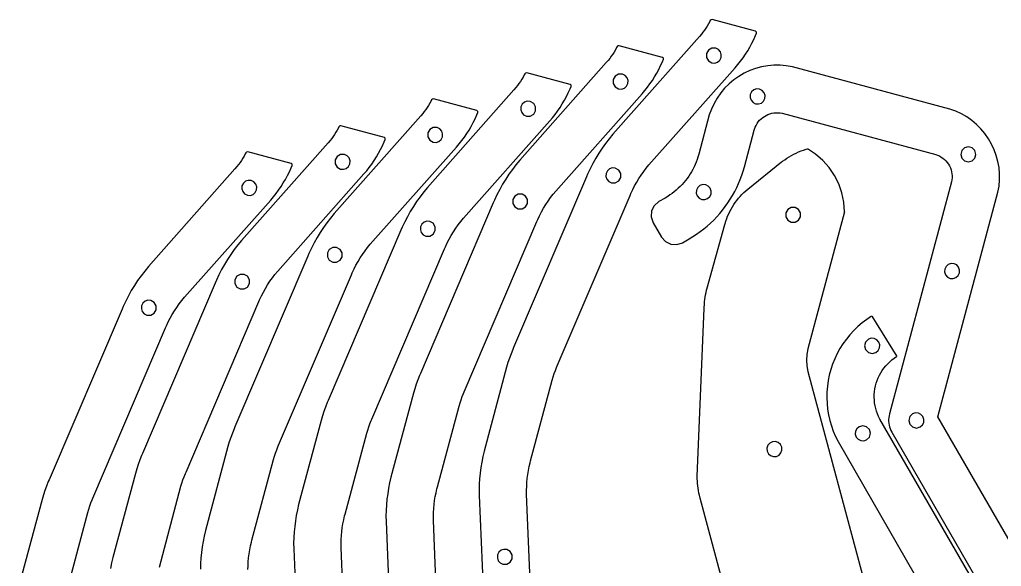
# Model space of a CAD drawing. Extents: x -1 to 514, y 19 to 842.
# Drawn here: x 16.3 to 223.3, y 180.6 to 295.9 of the extents above; entities that cross this region are included whole.
import ezdxf

# ---------------------------------------------------------------- set-up
doc = ezdxf.new("R2010")
doc.units = 0

msp = doc.modelspace()

# ---------------------------------------------------------------- linework, layer by layer
at = {"layer": 'Layer 1'}
for p, q in [((160.998916, 294.085974), (160.695407, 293.643296)), ((161.286111, 294.539324), (160.998916, 294.085974)), ((161.55704, 295.00251), (161.286111, 294.539324)), ((161.811313, 295.47509), (161.55704, 295.00251)), ((161.919955, 295.695518), (161.811313, 295.47509)), ((162.091682, 295.861589), (161.919954, 295.695409)), ((162.329862, 295.881021), (162.091682, 295.861589)), ((171.486246, 293.422043), (162.329848, 295.88097)), ((159.635803, 292.316037), (141.393923, 271.744447)), ((160.042617, 292.79157), (159.635803, 292.316037)), ((160.376487, 293.211595), (160.042617, 292.79157)), ((160.695407, 293.643296), (160.376487, 293.211595)), ((171.097024, 291.695474), (171.463272, 292.510304)), ((171.463272, 292.510304), (171.677693, 293.036567)), ((171.668833, 293.272461), (171.486321, 293.421914)), ((171.677599, 293.036729), (171.668833, 293.272461)), ((142.166313, 289.97709), (141.91204, 289.50451)), ((142.274955, 290.197518), (142.166313, 289.97709)), ((142.446682, 290.363589), (142.274954, 290.197409)), ((142.684862, 290.383021), (142.446682, 290.363589)), ((151.841246, 287.924043), (142.684848, 290.38297)), ((162.24617, 289.856654), (161.528908, 289.442542)), ((163.074392, 289.856654), (162.24617, 289.856654)), ((163.643421, 289.574011), (163.074392, 289.856654)), ((163.074392, 289.856654), (163.074392, 289.856654)), ((169.82771, 289.336134), (170.278969, 290.107367)), ((170.278969, 290.107367), (170.702057, 290.894092)), ((170.702057, 290.894092), (171.097024, 291.695474)), ((141.050407, 288.145296), (140.731487, 287.713595)), ((141.353916, 288.587974), (141.050407, 288.145296)), ((141.641111, 289.041324), (141.353916, 288.587974)), ((141.91204, 289.50451), (141.641111, 289.041324)), ((152.023833, 287.774461), (151.841321, 287.923914)), ((152.032599, 287.538729), (152.023833, 287.774461)), ((161.528908, 289.442542), (161.114797, 288.725281)), ((161.114797, 288.725281), (161.114797, 287.897059)), ((161.114797, 287.897059), (161.528909, 287.179798)), ((164.045923, 289.111172), (163.643421, 289.574011)), ((163.923122, 287.32803), (164.205764, 287.897059)), ((164.245503, 288.531174), (164.045923, 289.111172)), ((164.205764, 287.897059), (164.245503, 288.531174)), ((168.313816, 287.126148), (168.844604, 287.844571)), ((168.844604, 287.844571), (169.349457, 288.581721)), ((169.349457, 288.581721), (169.82771, 289.336134)), ((139.990803, 286.818037), (121.748923, 266.246447)), ((140.397617, 287.29357), (139.990803, 286.818037)), ((140.731487, 287.713595), (140.397617, 287.29357)), ((148.994507, 265.24358), (167.176791, 285.748141)), ((151.057057, 285.396092), (151.452024, 286.197474)), ((151.452024, 286.197474), (151.818272, 287.012304)), ((151.818272, 287.012304), (152.032693, 287.538567)), ((161.528909, 287.179798), (162.24617, 286.765687)), ((162.24617, 286.765687), (162.880285, 286.725948)), ((162.880285, 286.725948), (163.460282, 286.925528)), ((163.460282, 286.925528), (163.923122, 287.32803)), ((167.176791, 285.748141), (167.757486, 286.426895)), ((167.757486, 286.426895), (168.313816, 287.126148)), ((172.744321, 285.915707), (171.483322, 285.57781)), ((174.029905, 286.142231), (172.744321, 285.915707)), ((175.33043, 286.256092), (174.029905, 286.142231)), ((176.635892, 286.256098), (175.33043, 286.256092)), ((177.936446, 286.142367), (176.635892, 286.256098)), ((179.222078, 285.91584), (177.936446, 286.142367)), ((212.460214, 277.009547), (179.222078, 285.91584)), ((122.44904, 283.77151), (122.178111, 283.308324)), ((122.703313, 284.24409), (122.44904, 283.77151)), ((122.811955, 284.464518), (122.703313, 284.24409)), ((122.983682, 284.630589), (122.811954, 284.464409)), ((123.221862, 284.650021), (122.983682, 284.630589)), ((132.378246, 282.191043), (123.221848, 284.64997)), ((141.883908, 283.944542), (141.469797, 283.227281)), ((142.60117, 284.358654), (141.883908, 283.944542)), ((143.429392, 284.358654), (142.60117, 284.358654)), ((143.998421, 284.076011), (143.429392, 284.358654)), ((143.429392, 284.358654), (143.429392, 284.358654)), ((144.400923, 283.613172), (143.998421, 284.076011)), ((144.600503, 283.033174), (144.400923, 283.613172)), ((149.704457, 283.083721), (150.18271, 283.838134)), ((150.18271, 283.838134), (150.633969, 284.609367)), ((150.633969, 284.609367), (151.057057, 285.396092)), ((167.94293, 283.926957), (166.873612, 283.178214)), ((169.073487, 284.579686), (167.94293, 283.926957)), ((170.256576, 285.131373), (169.073487, 284.579686)), ((171.483322, 285.57781), (170.256576, 285.131373)), ((120.934617, 281.56057), (120.527803, 281.085037)), ((121.268487, 281.980595), (120.934617, 281.56057)), ((121.587407, 282.412296), (121.268487, 281.980595)), ((121.890916, 282.854974), (121.587407, 282.412296)), ((122.178111, 283.308324), (121.890916, 282.854974)), ((132.355272, 281.279304), (132.569693, 281.805567)), ((132.560833, 282.041461), (132.378321, 282.190914)), ((132.569599, 281.805729), (132.560833, 282.041461)), ((141.469797, 283.227281), (141.469797, 282.399059)), ((141.469797, 282.399059), (141.883909, 281.681798)), ((141.883909, 281.681798), (142.60117, 281.267687)), ((143.815282, 281.427528), (144.278122, 281.83003)), ((144.278122, 281.83003), (144.560764, 282.399059)), ((144.560764, 282.399059), (144.600503, 283.033174)), ((148.112486, 280.928895), (148.668816, 281.628148)), ((148.668816, 281.628148), (149.199604, 282.346571)), ((149.199604, 282.346571), (149.704457, 283.083721)), ((165.873615, 282.339037), (164.950489, 281.415927)), ((166.873612, 283.178214), (165.873615, 282.339037)), ((120.527803, 281.085037), (102.285923, 260.513447)), ((129.349507, 259.74558), (147.531791, 280.250141)), ((131.170969, 278.876367), (131.594057, 279.663092)), ((131.594057, 279.663092), (131.989024, 280.464474)), ((131.989024, 280.464474), (132.355272, 281.279304)), ((142.60117, 281.267687), (143.235285, 281.227948)), ((143.235285, 281.227948), (143.815282, 281.427528)), ((147.531791, 280.250141), (148.112486, 280.928895)), ((164.111295, 280.415707), (163.362427, 279.346349)), ((164.950489, 281.415927), (164.111295, 280.415707)), ((170.358131, 280.099724), (170.316459, 279.489193)), ((170.316459, 279.489193), (170.51876, 278.888561)), ((170.625208, 280.650319), (170.358131, 280.099724)), ((171.099119, 281.071142), (170.625208, 280.650319)), ((171.700519, 281.271151), (171.099119, 281.071142)), ((171.099119, 281.071142), (171.099119, 281.071142)), ((172.310886, 281.22715), (171.700519, 281.271151)), ((172.860459, 280.957975), (172.310886, 281.22715)), ((173.279471, 280.482461), (172.860459, 280.957975)), ((173.481773, 279.881829), (173.279471, 280.482461)), ((173.4401, 279.271298), (173.481773, 279.881829)), ((102.530111, 277.810324), (102.242916, 277.356974)), ((102.80104, 278.27351), (102.530111, 277.810324)), ((103.055313, 278.74609), (102.80104, 278.27351)), ((103.163955, 278.966518), (103.055313, 278.74609)), ((103.335682, 279.132589), (103.163954, 278.966409)), ((103.573862, 279.152021), (103.335682, 279.132589)), ((112.730246, 276.693043), (103.573848, 279.15197)), ((122.006797, 277.494281), (121.967058, 276.860166)), ((122.28944, 278.06331), (122.006797, 277.494281)), ((122.75228, 278.465813), (122.28944, 278.06331)), ((123.332277, 278.665393), (122.75228, 278.465813)), ((123.966392, 278.625654), (123.332277, 278.665393)), ((124.683653, 278.211543), (123.966392, 278.625654)), ((123.966392, 278.625654), (123.966392, 278.625654)), ((125.097764, 277.494281), (124.683653, 278.211543)), ((125.097764, 276.666059), (125.097764, 277.494281)), ((130.241457, 277.350721), (130.71971, 278.105134)), ((130.71971, 278.105134), (131.170969, 278.876367)), ((162.709694, 278.215787), (162.158141, 277.03274)), ((163.362427, 279.346349), (162.709694, 278.215787)), ((170.51876, 278.888561), (170.937773, 278.413048)), ((170.937773, 278.413048), (171.487345, 278.143872)), ((171.487345, 278.143872), (172.097713, 278.099871)), ((172.097713, 278.099871), (172.699112, 278.29988)), ((172.699112, 278.29988), (173.173023, 278.720703)), ((173.173023, 278.720703), (173.4401, 279.271298)), ((100.879803, 275.587037), (82.637923, 255.015447)), ((101.286617, 276.06257), (100.879803, 275.587037)), ((101.620487, 276.482595), (101.286617, 276.06257)), ((101.939407, 276.914296), (101.620487, 276.482595)), ((102.242916, 277.356974), (101.939407, 276.914296)), ((112.341024, 274.966474), (112.707272, 275.781304)), ((112.707272, 275.781304), (112.921693, 276.307567)), ((112.912833, 276.543461), (112.730321, 276.692914)), ((112.921599, 276.307729), (112.912833, 276.543461)), ((121.967058, 276.860166), (122.166638, 276.280169)), ((122.166638, 276.280169), (122.569141, 275.817329)), ((122.569141, 275.817329), (123.13817, 275.534687)), ((123.13817, 275.534687), (123.966392, 275.534687)), ((123.966392, 275.534687), (124.683654, 275.948798)), ((124.683654, 275.948798), (125.097764, 276.666059)), ((128.649486, 275.195895), (129.205816, 275.895148)), ((129.205816, 275.895148), (129.736604, 276.613571)), ((129.736604, 276.613571), (130.241457, 277.350721)), ((161.711505, 275.806086), (159.497942, 267.544926)), ((162.158141, 277.03274), (161.711505, 275.806086)), ((172.967094, 275.237038), (173.321113, 275.484815)), ((173.321113, 275.484815), (173.695521, 275.70098)), ((173.695521, 275.70098), (174.087111, 275.883682)), ((174.087111, 275.883682), (174.493362, 276.031465)), ((174.493362, 276.031465), (174.910898, 276.143297)), ((174.910898, 276.143297), (175.336441, 276.218507)), ((175.336441, 276.218507), (175.767205, 276.256099)), ((175.767205, 276.256099), (176.199515, 276.256088)), ((176.199515, 276.256088), (176.630056, 276.218394)), ((176.630056, 276.218394), (177.055612, 276.143299)), ((177.055612, 276.143299), (209.450404, 267.463171)), ((213.687097, 276.563043), (212.460214, 277.009547)), ((214.870276, 276.011261), (213.687097, 276.563043)), ((216.000706, 275.358757), (214.870276, 276.011261)), ((217.070064, 274.609889), (216.000706, 275.358757)), ((83.637955, 273.296518), (83.529313, 273.07609)), ((83.809682, 273.462589), (83.637954, 273.296409)), ((84.047862, 273.482021), (83.809682, 273.462589)), ((93.204246, 271.023043), (84.047848, 273.48197)), ((109.886507, 254.01258), (128.068791, 274.517141)), ((111.07171, 272.607134), (111.522969, 273.378367)), ((111.522969, 273.378367), (111.946057, 274.165092)), ((111.946057, 274.165092), (112.341024, 274.966474)), ((128.068791, 274.517141), (128.649486, 275.195895)), ((171.405756, 273.202137), (171.588382, 273.593844)), ((171.588382, 273.593844), (171.804527, 273.968241)), ((171.804527, 273.968241), (172.052463, 274.322499)), ((172.052463, 274.322499), (172.330368, 274.653425)), ((172.330368, 274.653425), (172.635985, 274.959106)), ((172.635985, 274.959106), (172.967094, 275.237038)), ((218.070284, 273.770695), (217.070064, 274.609889)), ((218.993394, 272.847569), (218.070284, 273.770695)), ((82.413407, 271.244296), (82.094487, 270.812595)), ((82.716916, 271.686974), (82.413407, 271.244296)), ((83.004111, 272.140324), (82.716916, 271.686974)), ((83.27504, 272.60351), (83.004111, 272.140324)), ((83.529313, 273.07609), (83.27504, 272.60351)), ((102.772908, 272.713542), (102.358797, 271.996281)), ((102.358797, 271.996281), (102.358797, 271.168059)), ((102.358797, 271.168059), (102.772909, 270.450798)), ((103.49017, 273.127654), (102.772908, 272.713542)), ((104.318392, 273.127654), (103.49017, 273.127654)), ((104.887421, 272.845011), (104.318392, 273.127654)), ((104.318392, 273.127654), (104.318392, 273.127654)), ((105.289923, 272.382172), (104.887421, 272.845011)), ((105.167122, 270.59903), (105.449764, 271.168059)), ((105.489503, 271.802174), (105.289923, 272.382172)), ((105.449764, 271.168059), (105.489503, 271.802174)), ((110.088604, 271.115571), (110.593457, 271.852721)), ((110.593457, 271.852721), (111.07171, 272.607134)), ((141.393923, 271.744447), (140.598755, 270.780491)), ((169.133027, 264.866184), (171.201905, 272.58737)), ((171.201905, 272.58737), (171.257784, 272.795914)), ((171.257784, 272.795914), (171.405756, 273.202137)), ((219.832342, 271.847439), (218.993394, 272.847569)), ((220.581085, 270.778122), (219.832342, 271.847439)), ((81.353803, 269.917037), (63.111923, 249.345447)), ((81.760617, 270.39257), (81.353803, 269.917037)), ((82.094487, 270.812595), (81.760617, 270.39257)), ((92.420057, 268.495092), (92.815024, 269.296474)), ((92.815024, 269.296474), (93.181272, 270.111304)), ((93.181272, 270.111304), (93.395693, 270.637567)), ((93.386833, 270.873461), (93.204321, 271.022914)), ((93.395599, 270.637729), (93.386833, 270.873461)), ((102.772909, 270.450798), (103.49017, 270.036687)), ((103.49017, 270.036687), (104.124285, 269.996948)), ((104.124285, 269.996948), (104.704282, 270.196528)), ((104.704282, 270.196528), (105.167122, 270.59903)), ((108.420791, 269.019141), (109.001486, 269.697895)), ((109.001486, 269.697895), (109.557816, 270.397148)), ((109.557816, 270.397148), (110.088604, 271.115571)), ((139.838611, 269.788797), (139.114346, 268.770507)), ((140.598755, 270.780491), (139.838611, 269.788797)), ((221.233814, 269.647565), (220.581085, 270.778122)), ((221.785501, 268.464476), (221.233814, 269.647565)), ((63.62904, 267.10751), (63.358111, 266.644324)), ((63.883313, 267.58009), (63.62904, 267.10751)), ((63.991955, 267.800518), (63.883313, 267.58009)), ((64.163682, 267.966589), (63.991954, 267.800409)), ((64.401862, 267.986021), (64.163682, 267.966589)), ((73.558246, 265.527043), (64.401848, 267.98597)), ((83.246908, 267.043542), (82.832797, 266.326281)), ((83.96417, 267.457654), (83.246908, 267.043542)), ((84.792392, 267.457654), (83.96417, 267.457654)), ((85.361421, 267.175011), (84.792392, 267.457654)), ((84.792392, 267.457654), (84.792392, 267.457654)), ((85.763923, 266.712172), (85.361421, 267.175011)), ((90.238507, 248.51458), (108.420791, 269.019141)), ((91.54571, 266.937134), (91.996969, 267.708367)), ((91.996969, 267.708367), (92.420057, 268.495092)), ((138.427138, 267.726948), (137.777327, 266.659399)), ((139.114346, 268.770507), (138.427138, 267.726948)), ((159.497942, 267.544926), (159.31638, 266.914309)), ((178.550848, 266.973988), (179.034543, 267.254248)), ((179.034543, 267.254248), (179.531384, 267.516117)), ((179.531384, 267.516117), (180.035574, 267.760781)), ((180.035574, 267.760781), (180.551038, 267.983813)), ((180.551038, 267.983813), (181.071296, 268.188956)), ((181.071296, 268.188956), (181.599588, 268.374338)), ((181.599588, 268.374338), (182.135913, 268.539959)), ((182.135913, 268.539959), (182.406815, 268.612547)), ((184.127961, 267.498097), (182.407404, 268.612294)), ((185.663276, 266.181721), (184.127961, 267.498097)), ((209.450404, 267.463171), (209.856494, 267.315429)), ((209.856494, 267.315429), (210.248201, 267.132802)), ((210.248201, 267.132802), (210.622598, 266.916657)), ((214.933881, 268.281403), (214.719522, 267.481401)), ((214.719522, 267.481401), (214.933883, 266.6814)), ((215.519522, 268.867045), (214.933881, 268.281403)), ((216.319524, 269.081405), (215.519522, 268.867045)), ((215.519522, 268.867045), (215.519522, 268.867045)), ((217.119526, 268.867046), (216.319524, 269.081405)), ((217.705168, 268.281405), (217.119526, 268.867046)), ((217.919528, 267.481404), (217.705168, 268.281405)), ((217.705169, 266.681402), (217.919528, 267.481404)), ((222.232167, 267.237862), (221.785501, 268.464476)), ((222.570064, 265.976863), (222.232167, 267.237862)), ((62.448487, 265.316595), (62.114617, 264.89657)), ((62.767407, 265.748296), (62.448487, 265.316595)), ((63.070916, 266.190974), (62.767407, 265.748296)), ((63.358111, 266.644324), (63.070916, 266.190974)), ((73.535272, 264.615304), (73.749693, 265.141567)), ((73.740833, 265.377461), (73.558321, 265.526914)), ((73.749599, 265.141729), (73.740833, 265.377461)), ((82.832797, 266.326281), (82.832797, 265.498059)), ((82.832797, 265.498059), (83.246909, 264.780798)), ((85.641122, 264.92903), (85.923764, 265.498059)), ((85.963503, 266.132174), (85.763923, 266.712172)), ((85.923764, 265.498059), (85.963503, 266.132174)), ((90.031816, 264.727148), (90.562604, 265.445571)), ((90.562604, 265.445571), (91.067457, 266.182721)), ((91.067457, 266.182721), (91.54571, 266.937134)), ((120.953755, 265.282491), (120.193611, 264.290797)), ((121.748923, 266.246447), (120.953755, 265.282491)), ((137.166417, 265.569374), (136.594749, 264.458151)), ((137.777327, 266.659399), (137.166417, 265.569374)), ((148.426942, 264.555555), (148.994507, 265.24358)), ((158.72916, 265.332137), (158.494689, 264.820676)), ((158.944755, 265.851948), (158.72916, 265.332137)), ((159.14056, 266.37958), (158.944755, 265.851948)), ((159.31638, 266.914309), (159.14056, 266.37958)), ((169.813225, 260.154209), (176.96748, 265.870412)), ((176.96748, 265.870412), (177.161247, 266.02642)), ((177.161247, 266.02642), (177.614542, 266.358796)), ((177.614542, 266.358796), (178.075187, 266.673967)), ((178.075187, 266.673967), (178.550848, 266.973988)), ((186.999775, 264.686229), (185.663276, 266.181721)), ((210.622598, 266.916657), (210.976856, 266.668721)), ((210.976856, 266.668721), (211.307782, 266.390816)), ((211.307782, 266.390816), (211.613463, 266.085199)), ((211.613463, 266.085199), (211.891396, 265.75409)), ((211.891396, 265.75409), (212.139172, 265.400071)), ((212.139172, 265.400071), (212.355337, 265.025663)), ((212.355337, 265.025663), (212.538039, 264.634073)), ((214.933883, 266.6814), (215.519525, 266.095758)), ((215.519525, 266.095758), (216.319527, 265.881399)), ((216.319527, 265.881399), (217.119528, 266.09576)), ((217.119528, 266.09576), (217.705169, 266.681402)), ((222.796721, 264.69105), (222.570064, 265.976863)), ((61.707803, 264.421037), (43.465923, 243.849447)), ((62.114617, 264.89657), (61.707803, 264.421037)), ((70.712507, 242.84458), (88.894791, 263.349141)), ((72.350969, 262.212367), (72.774057, 262.999092)), ((72.774057, 262.999092), (73.169024, 263.800474)), ((73.169024, 263.800474), (73.535272, 264.615304)), ((83.246909, 264.780798), (83.96417, 264.366687)), ((83.96417, 264.366687), (84.598285, 264.326948)), ((84.598285, 264.326948), (85.178282, 264.526528)), ((85.178282, 264.526528), (85.641122, 264.92903)), ((88.894791, 263.349141), (89.475486, 264.027895)), ((89.475486, 264.027895), (90.031816, 264.727148)), ((119.469346, 263.272507), (118.782138, 262.228948)), ((120.193611, 264.290797), (119.469346, 263.272507)), ((136.063058, 263.327451), (135.817662, 262.753061)), ((136.594749, 264.458151), (136.063058, 263.327451)), ((139.940534, 263.452591), (139.900795, 262.818476)), ((140.223176, 264.02162), (139.940534, 263.452591)), ((140.686016, 264.424123), (140.223176, 264.02162)), ((141.266014, 264.623702), (140.686016, 264.424123)), ((141.900128, 264.583964), (141.266014, 264.623702)), ((142.61739, 264.169853), (141.900128, 264.583964)), ((141.900128, 264.583964), (141.900128, 264.583964)), ((143.031501, 263.452591), (142.61739, 264.169853)), ((143.031501, 262.624369), (143.031501, 263.452591)), ((146.876713, 262.375574), (147.367191, 263.120412)), ((147.367191, 263.120412), (147.884389, 263.847406)), ((147.884389, 263.847406), (148.426942, 264.555555)), ((157.678425, 263.343649), (157.370163, 262.872685)), ((157.968718, 263.825625), (157.678425, 263.343649)), ((158.240947, 264.318253), (157.968718, 263.825625)), ((158.494689, 264.820676), (158.240947, 264.318253)), ((168.25502, 262.198052), (168.580797, 263.076299)), ((168.580797, 263.076299), (168.873639, 263.966081)), ((168.873639, 263.966081), (169.133027, 264.866184)), ((188.123884, 263.034686), (186.999775, 264.686229)), ((189.022029, 261.250155), (188.123884, 263.034686)), ((212.538039, 264.634073), (212.685822, 264.227822)), ((212.685822, 264.227822), (212.797654, 263.810286)), ((212.797654, 263.810286), (212.872865, 263.384743)), ((212.872865, 263.384743), (212.910456, 262.953979)), ((212.910456, 262.953979), (212.910445, 262.521669)), ((222.91045, 263.390754), (222.796721, 264.69105)), ((222.910455, 262.085292), (222.91045, 263.390754)), ((63.186797, 260.830281), (63.147058, 260.196166)), ((63.46944, 261.39931), (63.186797, 260.830281)), ((63.93228, 261.801813), (63.46944, 261.39931)), ((64.512277, 262.001393), (63.93228, 261.801813)), ((65.146392, 261.961654), (64.512277, 262.001393)), ((65.715421, 261.679011), (65.146392, 261.961654)), ((65.146392, 261.961654), (65.146392, 261.961654)), ((66.117923, 261.216172), (65.715421, 261.679011)), ((66.317503, 260.636174), (66.117923, 261.216172)), ((71.421457, 260.686721), (71.89971, 261.441134)), ((71.89971, 261.441134), (72.350969, 262.212367)), ((118.132327, 261.161399), (117.521417, 260.071374)), ((118.782138, 262.228948), (118.132327, 261.161399)), ((135.817662, 262.753061), (120.455579, 226.789516)), ((139.900795, 262.818476), (140.100375, 262.238479)), ((140.100375, 262.238479), (140.502878, 261.775639)), ((140.502878, 261.775639), (141.071907, 261.492996)), ((141.071907, 261.492996), (141.900129, 261.492997)), ((141.900129, 261.492997), (142.61739, 261.907108)), ((142.61739, 261.907108), (143.031501, 262.624369)), ((145.568554, 260.041982), (145.976669, 260.835185)), ((145.976669, 260.835185), (146.412836, 261.613475)), ((146.412836, 261.613475), (146.876713, 262.375574)), ((155.967777, 261.114391), (155.577343, 260.709025)), ((156.342657, 261.533997), (155.967777, 261.114391)), ((156.701659, 261.967347), (156.342657, 261.533997)), ((157.044454, 262.41395), (156.701659, 261.967347)), ((157.370163, 262.872685), (157.044454, 262.41395)), ((159.745069, 260.913208), (159.268583, 260.49292)), ((160.347292, 261.115714), (159.745069, 260.913208)), ((159.745069, 260.913208), (159.745069, 260.913208)), ((160.959182, 261.07305), (160.347292, 261.115714)), ((161.510427, 260.804054), (160.959182, 261.07305)), ((167.50592, 260.480868), (167.896598, 261.332427)), ((167.896598, 261.332427), (168.25502, 262.198052)), ((189.680637, 259.355699), (189.022029, 261.250155)), ((212.797656, 261.665572), (199.6966, 212.771592)), ((212.872751, 262.091128), (212.797656, 261.665572)), ((212.910445, 262.521669), (212.872751, 262.091128)), ((222.796724, 260.784738), (222.910455, 262.085292)), ((63.147058, 260.196166), (63.346638, 259.616169)), ((63.346638, 259.616169), (63.749141, 259.153329)), ((63.749141, 259.153329), (64.31817, 258.870687)), ((64.31817, 258.870687), (64.952285, 258.830948)), ((64.952285, 258.830948), (65.532282, 259.030528)), ((65.532282, 259.030528), (65.995122, 259.43303)), ((65.995122, 259.43303), (66.277764, 260.002059)), ((66.277764, 260.002059), (66.317503, 260.636174)), ((69.829486, 258.531895), (70.385816, 259.231148)), ((70.385816, 259.231148), (70.916604, 259.949571)), ((70.916604, 259.949571), (71.421457, 260.686721)), ((101.490755, 259.549491), (100.730611, 258.557797)), ((102.285923, 260.513447), (101.490755, 259.549491)), ((116.949749, 258.960151), (116.418058, 257.829451)), ((117.521417, 260.071374), (116.949749, 258.960151)), ((121.426906, 259.085964), (120.709645, 258.671852)), ((122.255128, 259.085964), (121.426906, 259.085964)), ((122.97239, 258.671853), (122.255128, 259.085964)), ((122.255128, 259.085964), (122.255128, 259.085964)), ((128.239389, 258.349406), (128.781942, 259.057555)), ((128.781942, 259.057555), (129.349507, 259.74558)), ((129.667324, 222.897418), (145.013649, 258.824645)), ((145.013649, 258.824645), (145.189022, 259.234821)), ((145.189022, 259.234821), (145.568554, 260.041982)), ((153.413636, 258.916295), (152.942694, 258.60804)), ((153.87262, 259.242088), (153.413636, 258.916295)), ((154.318994, 259.58443), (153.87262, 259.242088)), ((154.752264, 259.943648), (154.318994, 259.58443)), ((155.17214, 260.318657), (154.752264, 259.943648)), ((155.577343, 260.709025), (155.17214, 260.318657)), ((158.999587, 259.941675), (158.956923, 259.329785)), ((158.956923, 259.329785), (159.159429, 258.727562)), ((159.268583, 260.49292), (158.999587, 259.941675)), ((161.930714, 260.327568), (161.510427, 260.804054)), ((161.821561, 258.56221), (162.090556, 259.113455)), ((162.133221, 259.725345), (161.930714, 260.327568)), ((162.090556, 259.113455), (162.133221, 259.725345)), ((166.146985, 258.022368), (166.630593, 258.824622)), ((166.630593, 258.824622), (167.083733, 259.644724)), ((167.083733, 259.644724), (167.50592, 260.480868)), ((168.228662, 258.625741), (168.602449, 259.029945)), ((168.602449, 259.029945), (168.993809, 259.419683)), ((168.993809, 259.419683), (169.397629, 259.793586)), ((169.397629, 259.793586), (169.813225, 260.154209)), ((190.086133, 257.374384), (189.680637, 259.355699)), ((209.8866, 212.163833), (222.569968, 259.498973)), ((222.569968, 259.498973), (222.796724, 260.784738)), ((51.066507, 237.34858), (69.248791, 257.853141)), ((69.248791, 257.853141), (69.829486, 258.531895)), ((100.006346, 257.539507), (99.319138, 256.495948)), ((100.730611, 258.557797), (100.006346, 257.539507)), ((116.172662, 257.255061), (100.810579, 221.291516)), ((116.418058, 257.829451), (116.172662, 257.255061)), ((120.709645, 258.671852), (120.295534, 257.954591)), ((120.295534, 257.954591), (120.295534, 257.126369)), ((120.295534, 257.126369), (120.709645, 256.409107)), ((123.386501, 257.954591), (122.97239, 258.671853)), ((122.97239, 256.409108), (123.386501, 257.126369)), ((123.386501, 257.126369), (123.386501, 257.954591)), ((126.767836, 256.115475), (127.231713, 256.877574)), ((127.231713, 256.877574), (127.722191, 257.622412)), ((127.722191, 257.622412), (128.239389, 258.349406)), ((151.073394, 257.514529), (150.105531, 256.660825)), ((152.379509, 258.268525), (151.073434, 257.51446)), ((152.942694, 258.60804), (152.379509, 258.268525)), ((159.159429, 258.727562), (159.579717, 258.251076)), ((159.579717, 258.251076), (160.130962, 257.982081)), ((160.130962, 257.982081), (160.742852, 257.939416)), ((160.742852, 257.939416), (161.345075, 258.141922)), ((161.345075, 258.141922), (161.821561, 258.56221)), ((165.091727, 256.474572), (165.633824, 257.238492)), ((165.633824, 257.238492), (166.146985, 258.022368)), ((166.588158, 256.416666), (166.882621, 256.88179)), ((166.882621, 256.88179), (167.193972, 257.335004)), ((167.193972, 257.335004), (167.521525, 257.778864)), ((167.521525, 257.778864), (167.86665, 258.208257)), ((167.86665, 258.208257), (168.228662, 258.625741)), ((190.224944, 255.329272), (190.086133, 257.374384)), ((82.637923, 255.015447), (81.842755, 254.051491)), ((98.669327, 255.428399), (98.058417, 254.338374)), ((99.319138, 256.495948), (98.669327, 255.428399)), ((120.709645, 256.409107), (121.426907, 255.994996)), ((121.426907, 255.994996), (122.255129, 255.994997)), ((122.255129, 255.994997), (122.97239, 256.409108)), ((125.923554, 254.543982), (126.331669, 255.337185)), ((126.331669, 255.337185), (126.767836, 256.115475)), ((149.559131, 255.541113), (149.472463, 254.298215)), ((150.105531, 256.660825), (149.559131, 255.541113)), ((163.299594, 254.311309), (163.923731, 255.009861)), ((163.923731, 255.009861), (164.521479, 255.731366)), ((164.521479, 255.731366), (165.091727, 256.474572)), ((165.58529, 254.455142), (165.809148, 254.95887)), ((165.809148, 254.95887), (166.049208, 255.453243)), ((166.049208, 255.453243), (166.310582, 255.939632)), ((166.310582, 255.939632), (166.588158, 256.416666)), ((177.830909, 255.148178), (177.830908, 254.319956)), ((178.24502, 255.865439), (177.830909, 255.148178)), ((178.962281, 256.27955), (178.24502, 255.865439)), ((179.790503, 256.27955), (178.962281, 256.27955)), ((178.962281, 256.27955), (178.962281, 256.27955)), ((180.507765, 255.865439), (179.790503, 256.27955)), ((180.921876, 255.148177), (180.507765, 255.865439)), ((180.921876, 254.319955), (180.921876, 255.148177)), ((190.22532, 255.329811), (182.502204, 226.506943)), ((81.082611, 253.059797), (80.358346, 252.041507)), ((81.842755, 254.051491), (81.082611, 253.059797)), ((97.486749, 253.227151), (96.955058, 252.096451)), ((98.058417, 254.338374), (97.486749, 253.227151)), ((101.115176, 252.79062), (100.832534, 252.221591)), ((101.578016, 253.193123), (101.115176, 252.79062)), ((102.158014, 253.392702), (101.578016, 253.193123)), ((102.792128, 253.352964), (102.158014, 253.392702)), ((103.50939, 252.938853), (102.792128, 253.352964)), ((102.792128, 253.352964), (102.792128, 253.352964)), ((103.923501, 252.221591), (103.50939, 252.938853)), ((108.259191, 251.889412), (108.776389, 252.616406)), ((108.776389, 252.616406), (109.318942, 253.324555)), ((109.318942, 253.324555), (109.886507, 254.01258)), ((110.022324, 217.399418), (125.368649, 253.326645)), ((125.368649, 253.326645), (125.544022, 253.736821)), ((125.544022, 253.736821), (125.923554, 254.543982)), ((149.472463, 254.298215), (149.883798, 253.074951)), ((149.883899, 253.07504), (151.633858, 250.044029)), ((161.200734, 239.066755), (164.962117, 252.661097)), ((161.276354, 252.362598), (161.974892, 252.986787)), ((161.974892, 252.986787), (162.64972, 253.636698)), ((162.64972, 253.636698), (163.299594, 254.311309)), ((164.962117, 252.661097), (165.027451, 252.897737)), ((165.027451, 252.897737), (165.193164, 253.424233)), ((165.193164, 253.424233), (165.38019, 253.942744)), ((165.38019, 253.942744), (165.58529, 254.455142)), ((177.830908, 254.319956), (178.245019, 253.602694)), ((178.245019, 253.602694), (178.962281, 253.188583)), ((178.962281, 253.188583), (179.790503, 253.188583)), ((179.790503, 253.188583), (180.507764, 253.602694)), ((180.507764, 253.602694), (180.921876, 254.319955)), ((79.671138, 250.997948), (79.021327, 249.930399)), ((80.358346, 252.041507), (79.671138, 250.997948)), ((96.709662, 251.522061), (81.347579, 215.558516)), ((96.955058, 252.096451), (96.709662, 251.522061)), ((100.832534, 252.221591), (100.792795, 251.587476)), ((100.792795, 251.587476), (100.992375, 251.007479)), ((100.992375, 251.007479), (101.394878, 250.544639)), ((101.394878, 250.544639), (101.963907, 250.261996)), ((102.792129, 250.261997), (103.50939, 250.676108)), ((103.50939, 250.676108), (103.923501, 251.393369)), ((103.923501, 251.393369), (103.923501, 252.221591)), ((107.304836, 250.382475), (107.768713, 251.144574)), ((107.768713, 251.144574), (108.259191, 251.889412)), ((158.264155, 250.139259), (159.047825, 250.652509)), ((159.047825, 250.652509), (159.811873, 251.194454)), ((159.811873, 251.194454), (160.554889, 251.764888)), ((160.554889, 251.764888), (161.276354, 252.362598)), ((63.111923, 249.345447), (62.316755, 248.381491)), ((78.410417, 248.840374), (77.838749, 247.729151)), ((79.021327, 249.930399), (78.410417, 248.840374)), ((89.670942, 247.826555), (90.238507, 248.51458)), ((101.963907, 250.261996), (102.792129, 250.261997)), ((106.081022, 248.003821), (106.460554, 248.810982)), ((106.460554, 248.810982), (106.868669, 249.604185)), ((106.868669, 249.604185), (107.304836, 250.382475)), ((151.633809, 250.043849), (152.46992, 249.090445)), ((152.46992, 249.090445), (153.607238, 248.529582)), ((153.607238, 248.529582), (154.872616, 248.446647)), ((154.872616, 248.446647), (156.07341, 248.854265)), ((156.07341, 248.854265), (157.46037, 249.655029)), ((157.46037, 249.655029), (158.264155, 250.139259)), ((60.832346, 246.371507), (60.145138, 245.327948)), ((61.556611, 247.389797), (60.832346, 246.371507)), ((62.316755, 248.381491), (61.556611, 247.389797)), ((77.307058, 246.598451), (77.061662, 246.024061)), ((77.838749, 247.729151), (77.307058, 246.598451)), ((81.598645, 247.440852), (81.184534, 246.723591)), ((81.184534, 246.723591), (81.184534, 245.895369)), ((82.315906, 247.854964), (81.598645, 247.440852)), ((83.144128, 247.854964), (82.315906, 247.854964)), ((83.86139, 247.440853), (83.144128, 247.854964)), ((83.144128, 247.854964), (83.144128, 247.854964)), ((84.275501, 246.723591), (83.86139, 247.440853)), ((84.275501, 245.895369), (84.275501, 246.723591)), ((88.120713, 245.646574), (88.611191, 246.391412)), ((88.611191, 246.391412), (89.128389, 247.118406)), ((89.128389, 247.118406), (89.670942, 247.826555)), ((90.559324, 211.666418), (105.905649, 247.593645)), ((105.905649, 247.593645), (106.081022, 248.003821)), ((59.495327, 244.260399), (58.884417, 243.170374)), ((60.145138, 245.327948), (59.495327, 244.260399)), ((77.061662, 246.024061), (61.699579, 210.060516)), ((81.184534, 245.895369), (81.598645, 245.178107)), ((81.598645, 245.178107), (82.315907, 244.763996)), ((82.315907, 244.763996), (83.144129, 244.763997)), ((83.144129, 244.763997), (83.86139, 245.178108)), ((83.86139, 245.178108), (84.275501, 245.895369)), ((87.220669, 244.106185), (87.656836, 244.884475)), ((87.656836, 244.884475), (88.120713, 245.646574)), ((212.110505, 244.269044), (211.636623, 243.848215)), ((212.711895, 244.469025), (212.110505, 244.269044)), ((212.110505, 244.269044), (212.110505, 244.269044)), ((213.322246, 244.425009), (212.711895, 244.469025)), ((213.871799, 244.155831), (213.322246, 244.425009)), ((42.670755, 242.885491), (41.910611, 241.893797)), ((43.465923, 243.849447), (42.670755, 242.885491)), ((58.884417, 243.170374), (58.312749, 242.059151)), ((62.789906, 242.184964), (62.072645, 241.770852)), ((63.618128, 242.184964), (62.789906, 242.184964)), ((64.33539, 241.770853), (63.618128, 242.184964)), ((63.618128, 242.184964), (63.618128, 242.184964)), ((70.144942, 242.156555), (70.712507, 242.84458)), ((86.257649, 242.095645), (86.433022, 242.505821)), ((86.433022, 242.505821), (86.812554, 243.312982)), ((86.812554, 243.312982), (87.220669, 244.106185)), ((211.369568, 243.297627), (211.327907, 242.687111)), ((211.327907, 242.687111), (211.530206, 242.086497)), ((211.636623, 243.848215), (211.369568, 243.297627)), ((214.290798, 243.680329), (213.871799, 244.155831)), ((214.18438, 241.918611), (214.451435, 242.469199)), ((214.493097, 243.079715), (214.290798, 243.680329)), ((214.451435, 242.469199), (214.493097, 243.079715)), ((41.186346, 240.875507), (40.499138, 239.831948)), ((41.910611, 241.893797), (41.186346, 240.875507)), ((57.535662, 240.354061), (42.173579, 204.390516)), ((57.781058, 240.928451), (57.535662, 240.354061)), ((58.312749, 242.059151), (57.781058, 240.928451)), ((62.072645, 241.770852), (61.658534, 241.053591)), ((61.658534, 241.053591), (61.658534, 240.225369)), ((61.658534, 240.225369), (62.072645, 239.508107)), ((64.749501, 241.053591), (64.33539, 241.770853)), ((64.33539, 239.508108), (64.749501, 240.225369)), ((64.749501, 240.225369), (64.749501, 241.053591)), ((68.594713, 239.976574), (69.085191, 240.721412)), ((69.085191, 240.721412), (69.602389, 241.448406)), ((69.602389, 241.448406), (70.144942, 242.156555)), ((70.911324, 206.168418), (86.257649, 242.095645)), ((211.530206, 242.086497), (211.949204, 241.610995)), ((211.949204, 241.610995), (212.498757, 241.341818)), ((212.498757, 241.341818), (213.109108, 241.297801)), ((213.109108, 241.297801), (213.710498, 241.497782)), ((213.710498, 241.497782), (214.18438, 241.918611)), ((39.849327, 238.764399), (39.238417, 237.674374)), ((40.499138, 239.831948), (39.849327, 238.764399)), ((62.072645, 239.508107), (62.789907, 239.093996)), ((62.789907, 239.093996), (63.618129, 239.093997)), ((63.618129, 239.093997), (64.33539, 239.508108)), ((67.286554, 237.642982), (67.694669, 238.436185)), ((67.694669, 238.436185), (68.130836, 239.214475)), ((68.130836, 239.214475), (68.594713, 239.976574)), ((160.921621, 237.879864), (161.020752, 238.358389)), ((161.020752, 238.358389), (161.134715, 238.832671)), ((161.134715, 238.832671), (161.200734, 239.066755)), ((38.666749, 236.563151), (38.135058, 235.432451)), ((39.238417, 237.674374), (38.666749, 236.563151)), ((42.295176, 236.12662), (42.012534, 235.557591)), ((42.758016, 236.529123), (42.295176, 236.12662)), ((43.338014, 236.728702), (42.758016, 236.529123)), ((43.972128, 236.688964), (43.338014, 236.728702)), ((44.68939, 236.274853), (43.972128, 236.688964)), ((43.972128, 236.688964), (43.972128, 236.688964)), ((45.103501, 235.557591), (44.68939, 236.274853)), ((49.956389, 235.952406), (50.498942, 236.660555)), ((50.498942, 236.660555), (51.066507, 237.34858)), ((51.385324, 200.498418), (66.731649, 236.425645)), ((66.731649, 236.425645), (66.907022, 236.835821)), ((66.907022, 236.835821), (67.286554, 237.642982)), ((160.68278, 235.939536), (160.719523, 236.425996)), ((160.719523, 236.425996), (160.769729, 236.913325)), ((160.769729, 236.913325), (160.837323, 237.397096)), ((160.837323, 237.397096), (160.921621, 237.879864)), ((37.889662, 234.858061), (22.527579, 198.894516)), ((38.135058, 235.432451), (37.889662, 234.858061)), ((42.012534, 235.557591), (41.972795, 234.923476)), ((41.972795, 234.923476), (42.172375, 234.343479)), ((42.172375, 234.343479), (42.574878, 233.880639)), ((43.972129, 233.597997), (44.68939, 234.012108)), ((44.68939, 234.012108), (45.103501, 234.729369)), ((45.103501, 234.729369), (45.103501, 235.557591)), ((48.484836, 233.718475), (48.948713, 234.480574)), ((48.948713, 234.480574), (49.439191, 235.225412)), ((49.439191, 235.225412), (49.956389, 235.952406)), ((159.187961, 199.584663), (160.645844, 235.044887)), ((160.645844, 235.044887), (160.68278, 235.939536)), ((42.574878, 233.880639), (43.143907, 233.597996)), ((43.143907, 233.597996), (43.972129, 233.597997)), ((47.261022, 231.339821), (47.640554, 232.146982)), ((47.640554, 232.146982), (48.048669, 232.940185)), ((48.048669, 232.940185), (48.484836, 233.718475)), ((193.9762, 231.959658), (193.057877, 231.178513)), ((194.940156, 232.683988), (193.9762, 231.959658)), ((195.94586, 233.348711), (194.940156, 232.683988)), ((195.959497, 233.35356), (201.271917, 224.830218)), ((31.739324, 195.002418), (47.085649, 230.929645)), ((47.085649, 230.929645), (47.261022, 231.339821)), ((192.188214, 230.343248), (191.370821, 229.457138)), ((193.057877, 231.178513), (192.188214, 230.343248)), ((190.60823, 228.523204), (189.903582, 227.545)), ((191.370821, 229.457138), (190.60823, 228.523204)), ((194.66661, 227.907593), (194.452251, 227.107591)), ((195.252251, 228.493235), (194.66661, 227.907593)), ((195.854474, 228.695742), (195.252251, 228.493235)), ((196.466364, 228.653077), (195.854474, 228.695742)), ((197.017609, 228.384082), (196.466364, 228.653077)), ((197.437897, 227.907595), (197.017609, 228.384082)), ((197.640403, 227.305373), (197.437897, 227.907595)), ((120.276258, 226.369715), (119.912488, 225.446572)), ((120.455579, 226.789516), (120.276258, 226.369715)), ((182.502377, 226.508139), (182.264366, 225.310698)), ((189.25916, 226.525984), (188.677624, 225.470012)), ((189.903582, 227.545), (189.25916, 226.525984)), ((194.452251, 227.107591), (194.666611, 226.30759)), ((194.666611, 226.30759), (195.252254, 225.721948)), ((195.252254, 225.721948), (196.052256, 225.507589)), ((196.052256, 225.507589), (196.852257, 225.72195)), ((196.852257, 225.72195), (197.328743, 226.142238)), ((196.852257, 225.72195), (196.852257, 225.72195)), ((197.328743, 226.142238), (197.597739, 226.693483)), ((197.597739, 226.693483), (197.640403, 227.305373)), ((119.264694, 223.571797), (118.980944, 222.621187)), ((119.575448, 224.513802), (119.264694, 223.571797)), ((119.912488, 225.446572), (119.575448, 224.513802)), ((182.264366, 225.310698), (182.185032, 224.097589)), ((182.185032, 224.097589), (182.264374, 222.884481)), ((188.160546, 224.380712), (187.710508, 223.262079)), ((188.677624, 225.470012), (188.160546, 224.380712)), ((199.333465, 223.340491), (199.767202, 223.75711)), ((199.767202, 223.75711), (200.225081, 224.146728)), ((200.225081, 224.146728), (200.705993, 224.508094)), ((200.705993, 224.508094), (201.207549, 224.839524)), ((118.980944, 222.621187), (114.23109, 204.894479)), ((129.02786, 221.24694), (129.268508, 221.912995)), ((129.268508, 221.912995), (129.528031, 222.571801)), ((129.528031, 222.571801), (129.667324, 222.897418)), ((182.264374, 222.884481), (182.502393, 221.687041)), ((182.503713, 221.686409), (204.089041, 141.128819)), ((187.328809, 222.118744), (187.016548, 220.954091)), ((187.710508, 223.262079), (187.328809, 222.118744)), ((197.87272, 221.436686), (198.193909, 221.945054)), ((198.193909, 221.945054), (198.545612, 222.43285)), ((198.545612, 222.43285), (198.925899, 222.898654)), ((198.925899, 222.898654), (199.333465, 223.340491)), ((100.267488, 219.948572), (99.930448, 219.015802)), ((100.631258, 220.871715), (100.267488, 219.948572)), ((100.810579, 221.291516), (100.631258, 220.871715)), ((124.042512, 202.874436), (128.603432, 219.896031)), ((128.603432, 219.896031), (128.806037, 220.574471)), ((128.806037, 220.574471), (129.02786, 221.24694)), ((186.775576, 219.772854), (186.606007, 218.57907)), ((187.016548, 220.954091), (186.775576, 219.772854)), ((196.909722, 219.238554), (197.100118, 219.808891)), ((197.100118, 219.808891), (197.324569, 220.36681)), ((197.324569, 220.36681), (197.582494, 220.910143)), ((197.582494, 220.910143), (197.87272, 221.436686)), ((99.619694, 218.073797), (99.335944, 217.123187)), ((99.930448, 219.015802), (99.619694, 218.073797)), ((109.883031, 217.073801), (110.022324, 217.399418)), ((186.509098, 217.377438), (186.484734, 216.171863)), ((186.606007, 218.57907), (186.509098, 217.377438)), ((196.501169, 216.873847), (196.549465, 217.47335)), ((196.549465, 217.47335), (196.633815, 218.068615)), ((196.633815, 218.068615), (196.754094, 218.657739)), ((196.754094, 218.657739), (196.909722, 219.238554)), ((81.347579, 215.558516), (81.168258, 215.138715)), ((99.335944, 217.123187), (94.58609, 199.396479)), ((109.161037, 215.076471), (109.38286, 215.74894)), ((109.38286, 215.74894), (109.623508, 216.414995)), ((109.623508, 216.414995), (109.883031, 217.073801)), ((186.484734, 216.171863), (186.533451, 214.967237)), ((196.489013, 216.272602), (196.501169, 216.873847)), ((196.513217, 215.67188), (196.489013, 216.272602)), ((196.573542, 215.073682), (196.513217, 215.67188)), ((80.467448, 213.282802), (80.156694, 212.340797)), ((80.804488, 214.215572), (80.467448, 213.282802)), ((81.168258, 215.138715), (80.804488, 214.215572)), ((104.397512, 197.376436), (108.958432, 214.398031)), ((108.958432, 214.398031), (109.161037, 215.076471)), ((186.533451, 214.967237), (186.65464, 213.767791)), ((186.65464, 213.767791), (186.848052, 212.577659)), ((196.669979, 214.480141), (196.573542, 215.073682)), ((196.802157, 213.893486), (196.669979, 214.480141)), ((196.969475, 213.315816), (196.802157, 213.893486)), ((197.171202, 212.749457), (196.969475, 213.315816)), ((79.872944, 211.390187), (75.12309, 193.663479)), ((80.156694, 212.340797), (79.872944, 211.390187)), ((90.160508, 210.681995), (90.420031, 211.340801)), ((90.420031, 211.340801), (90.559324, 211.666418)), ((186.848052, 212.577659), (187.112814, 211.401529)), ((187.112814, 211.401529), (187.448448, 210.243404)), ((197.40687, 212.196279), (197.171202, 212.749457)), ((197.675649, 211.658245), (197.40687, 212.196279)), ((259.735545, 104.167569), (197.675649, 211.658245)), ((199.552291, 211.992312), (199.526257, 211.59661)), ((199.526257, 211.59661), (199.531435, 211.200291)), ((199.531435, 211.200291), (199.567816, 210.80549)), ((199.609222, 212.384772), (199.552291, 211.992312)), ((199.6966, 212.771592), (199.609222, 212.384772)), ((203.99519, 212.1885), (203.780831, 211.388499)), ((203.780831, 211.388499), (203.995191, 210.588497)), ((204.580831, 212.774143), (203.99519, 212.1885)), ((205.183054, 212.976649), (204.580831, 212.774143)), ((204.580831, 212.774143), (204.580831, 212.774143)), ((205.794944, 212.933985), (205.183054, 212.976649)), ((206.346189, 212.664989), (205.794944, 212.933985)), ((206.766476, 212.188503), (206.346189, 212.664989)), ((206.968983, 211.58628), (206.766476, 212.188503)), ((206.926318, 210.97439), (206.968983, 211.58628)), ((271.072444, 106.187058), (209.8866, 212.163833)), ((61.520258, 209.640715), (61.156488, 208.717572)), ((61.699579, 210.060516), (61.520258, 209.640715)), ((89.495432, 208.665031), (89.698037, 209.343471)), ((89.698037, 209.343471), (89.91986, 210.01594)), ((89.91986, 210.01594), (90.160508, 210.681995)), ((187.448448, 210.243404), (187.853031, 209.107673)), ((187.853031, 209.107673), (188.325592, 207.998662)), ((192.534457, 209.091418), (192.491793, 208.479528)), ((192.803453, 209.642663), (192.534457, 209.091418)), ((193.279939, 210.062951), (192.803453, 209.642663)), ((194.07994, 210.277311), (193.279939, 210.062951)), ((194.879942, 210.062952), (194.07994, 210.277311)), ((195.465585, 209.477311), (194.879942, 210.062952)), ((195.679945, 208.677309), (195.465585, 209.477311)), ((199.567816, 210.80549), (199.635029, 210.414436)), ((199.635029, 210.414436), (199.732536, 210.030179)), ((199.732536, 210.030179), (199.860098, 209.65472)), ((199.860098, 209.65472), (200.01662, 209.290482)), ((200.01662, 209.290482), (200.201275, 208.939431)), ((203.995191, 210.588497), (204.580833, 210.002856)), ((204.580833, 210.002856), (205.380835, 209.788497)), ((205.380835, 209.788497), (206.180837, 210.002857)), ((206.180837, 210.002857), (206.657323, 210.423145)), ((206.657323, 210.423145), (206.926318, 210.97439)), ((60.819448, 207.784802), (60.508694, 206.842797)), ((61.156488, 208.717572), (60.819448, 207.784802)), ((84.934512, 191.643436), (89.495432, 208.665031)), ((188.325592, 207.998662), (188.864376, 206.919942)), ((192.491793, 208.479528), (192.694299, 207.877305)), ((192.694299, 207.877305), (193.114587, 207.400819)), ((193.114587, 207.400819), (193.665832, 207.131823)), ((193.665832, 207.131823), (194.277722, 207.089159)), ((194.277722, 207.089159), (194.879945, 207.291665)), ((194.879945, 207.291665), (195.465586, 207.877308)), ((194.879945, 207.291665), (194.879945, 207.291665)), ((195.465586, 207.877308), (195.679945, 208.677309)), ((200.201275, 208.939431), (262.261171, 101.448755)), ((60.224944, 205.892187), (55.47509, 188.165479)), ((60.508694, 206.842797), (60.224944, 205.892187)), ((70.27186, 204.51794), (70.512508, 205.183995)), ((70.512508, 205.183995), (70.772031, 205.842801)), ((70.772031, 205.842801), (70.911324, 206.168418)), ((174.064317, 206.14268), (173.866047, 205.563738)), ((173.866047, 205.563738), (173.906, 204.931213)), ((173.906, 204.931213), (174.187662, 204.363454)), ((174.464798, 206.605388), (174.064317, 206.14268)), ((175.031479, 206.889215), (174.464798, 206.605388)), ((175.664152, 206.926754), (175.031479, 206.889215)), ((175.031479, 206.889215), (175.031479, 206.889215)), ((176.242333, 206.726277), (175.664152, 206.926754)), ((176.70351, 206.324034), (176.242333, 206.726277)), ((176.985173, 205.756275), (176.70351, 206.324034)), ((176.826855, 204.544808), (177.025125, 205.12375)), ((177.025125, 205.12375), (176.985173, 205.756275)), ((188.864376, 206.919942), (250.05022, 100.943167)), ((41.630488, 203.047572), (41.293448, 202.114802)), ((41.994258, 203.970715), (41.630488, 203.047572)), ((42.173579, 204.390516), (41.994258, 203.970715)), ((65.286512, 186.145436), (69.847432, 203.167031)), ((69.847432, 203.167031), (70.050037, 203.845471)), ((70.050037, 203.845471), (70.27186, 204.51794)), ((113.964916, 203.748787), (113.737558, 202.594612)), ((114.23109, 204.894479), (113.964916, 203.748787)), ((123.933835, 202.468849), (124.042512, 202.874436)), ((174.187662, 204.363454), (174.64884, 203.961211)), ((174.64884, 203.961211), (175.227021, 203.760734)), ((175.227021, 203.760734), (175.859694, 203.798273)), ((175.859694, 203.798273), (176.426374, 204.082099)), ((176.426374, 204.082099), (176.826855, 204.544808)), ((40.982694, 201.172797), (40.698944, 200.222187)), ((41.293448, 202.114802), (40.982694, 201.172797)), ((113.549169, 201.433556), (113.400023, 200.266642)), ((113.737558, 202.594612), (113.549169, 201.433556)), ((123.44712, 199.998149), (123.581527, 200.82689)), ((123.581527, 200.82689), (123.743965, 201.65086)), ((123.743965, 201.65086), (123.933835, 202.468849)), ((22.527579, 198.894516), (22.348258, 198.474715)), ((40.698944, 200.222187), (35.94909, 182.495479)), ((50.524037, 198.175471), (50.74586, 198.84794)), ((50.74586, 198.84794), (50.986508, 199.513995)), ((50.986508, 199.513995), (51.246031, 200.172801)), ((51.246031, 200.172801), (51.385324, 200.498418)), ((94.58609, 199.396479), (94.319916, 198.250787)), ((113.290277, 199.09547), (113.219693, 197.921201)), ((113.400023, 200.266642), (113.290277, 199.09547)), ((123.262316, 198.329112), (123.340625, 199.165215)), ((123.340625, 199.165215), (123.44712, 199.998149)), ((159.182938, 199.082049), (159.187961, 199.584663)), ((159.197174, 198.579118), (159.182938, 199.082049)), ((21.984488, 197.551572), (21.647448, 196.618802)), ((22.348258, 198.474715), (21.984488, 197.551572)), ((45.760512, 180.475436), (50.321432, 197.497031)), ((50.321432, 197.497031), (50.524037, 198.175471)), ((94.092558, 197.096612), (93.904169, 195.935556)), ((94.319916, 198.250787), (94.092558, 197.096612)), ((104.098965, 196.15286), (104.288835, 196.970849)), ((104.288835, 196.970849), (104.397512, 197.376436)), ((113.219693, 197.921201), (113.188937, 196.745299)), ((113.188937, 196.745299), (113.197585, 195.569248)), ((123.189936, 196.651317), (123.211887, 197.490743)), ((123.196157, 195.811738), (123.189936, 196.651317)), ((123.211887, 197.490743), (123.262316, 198.329112)), ((159.228115, 198.075183), (159.197174, 198.579118)), ((159.274389, 197.575358), (159.228115, 198.075183)), ((159.337367, 197.07453), (159.274389, 197.575358)), ((159.418235, 196.578495), (159.337367, 197.07453)), ((21.052944, 194.726187), (16.30309, 176.999479)), ((21.336694, 195.676797), (21.052944, 194.726187)), ((21.647448, 196.618802), (21.336694, 195.676797)), ((31.340508, 194.017995), (31.600031, 194.676801)), ((31.600031, 194.676801), (31.739324, 195.002418)), ((93.755023, 194.768642), (93.645277, 193.59747)), ((93.904169, 195.935556), (93.755023, 194.768642)), ((103.80212, 194.500149), (103.936527, 195.32889)), ((103.936527, 195.32889), (104.098965, 196.15286)), ((113.197585, 195.569248), (114.719306, 158.551136)), ((124.687437, 159.532593), (123.196157, 195.811738)), ((159.515121, 196.084014), (159.418235, 196.578495)), ((159.629898, 195.594326), (159.515121, 196.084014)), ((159.792878, 194.986074), (159.629898, 195.594326)), ((164.218689, 178.468714), (159.792878, 194.986074)), ((30.675432, 192.001031), (30.878037, 192.679471)), ((30.878037, 192.679471), (31.09986, 193.35194)), ((31.09986, 193.35194), (31.340508, 194.017995)), ((74.856916, 192.517787), (74.629558, 191.363612)), ((75.12309, 193.663479), (74.856916, 192.517787)), ((93.645277, 193.59747), (93.574693, 192.423201)), ((103.566887, 191.992743), (103.617316, 192.831112)), ((103.617316, 192.831112), (103.695625, 193.667215)), ((103.695625, 193.667215), (103.80212, 194.500149)), ((26.114512, 174.979436), (30.675432, 192.001031)), ((74.629558, 191.363612), (74.441169, 190.202556)), ((84.635965, 190.41986), (84.825835, 191.237849)), ((84.825835, 191.237849), (84.934512, 191.643436)), ((93.574693, 192.423201), (93.543937, 191.247299)), ((93.543937, 191.247299), (93.552585, 190.071248)), ((103.544936, 191.153317), (103.566887, 191.992743)), ((103.551157, 190.313738), (103.544936, 191.153317)), ((74.292023, 189.035642), (74.182277, 187.86447)), ((74.441169, 190.202556), (74.292023, 189.035642)), ((84.232625, 187.934215), (84.33912, 188.767149)), ((84.33912, 188.767149), (84.473527, 189.59589)), ((84.473527, 189.59589), (84.635965, 190.41986)), ((93.552585, 190.071248), (95.074306, 153.053136)), ((105.042437, 154.034593), (103.551157, 190.313738)), ((55.208916, 187.019787), (54.981558, 185.865612)), ((55.47509, 188.165479), (55.208916, 187.019787)), ((74.111693, 186.690201), (74.080937, 185.514299)), ((74.182277, 187.86447), (74.111693, 186.690201)), ((84.103887, 186.259743), (84.154316, 187.098112)), ((84.154316, 187.098112), (84.232625, 187.934215)), ((54.793169, 184.704556), (54.644023, 183.537642)), ((54.981558, 185.865612), (54.793169, 184.704556)), ((64.825527, 184.09789), (64.987965, 184.92186)), ((64.987965, 184.92186), (65.177835, 185.739849)), ((65.177835, 185.739849), (65.286512, 186.145436)), ((74.080937, 185.514299), (74.089585, 184.338248)), ((74.089585, 184.338248), (75.611306, 147.320136)), ((84.081936, 185.420317), (84.103887, 186.259743)), ((84.088157, 184.580738), (84.081936, 185.420317)), ((85.579437, 148.301593), (84.088157, 184.580738)), ((35.94909, 182.495479), (35.682916, 181.349787)), ((54.534277, 182.36647), (54.463693, 181.192201)), ((54.644023, 183.537642), (54.534277, 182.36647)), ((64.506316, 181.600112), (64.584625, 182.436215)), ((64.584625, 182.436215), (64.69112, 183.269149)), ((64.69112, 183.269149), (64.825527, 184.09789)), ((117.069094, 183.02763), (117.029355, 182.393515)), ((117.029355, 182.393515), (117.228935, 181.813517)), ((117.351736, 183.596659), (117.069094, 183.02763)), ((117.814576, 183.999161), (117.351736, 183.596659)), ((118.394573, 184.198741), (117.814576, 183.999161)), ((119.028688, 184.159002), (118.394573, 184.198741)), ((119.74595, 183.744891), (119.028688, 184.159002)), ((119.028688, 184.159002), (119.028688, 184.159002)), ((120.160061, 183.02763), (119.74595, 183.744891)), ((119.74595, 181.482147), (120.160061, 182.199408)), ((120.160061, 182.199408), (120.160061, 183.02763)), ((35.682916, 181.349787), (35.455558, 180.195612)), ((54.463693, 181.192201), (54.432937, 180.016299)), ((64.433936, 179.922317), (64.455887, 180.761743)), ((64.455887, 180.761743), (64.506316, 181.600112)), ((117.228935, 181.813517), (117.631437, 181.350678)), ((117.631437, 181.350678), (118.200466, 181.068035)), ((118.200466, 181.068035), (119.028689, 181.068035)), ((119.028689, 181.068035), (119.74595, 181.482147))]:
    msp.add_line(p, q, dxfattribs=at)

doc.saveas('drawing.dxf')
